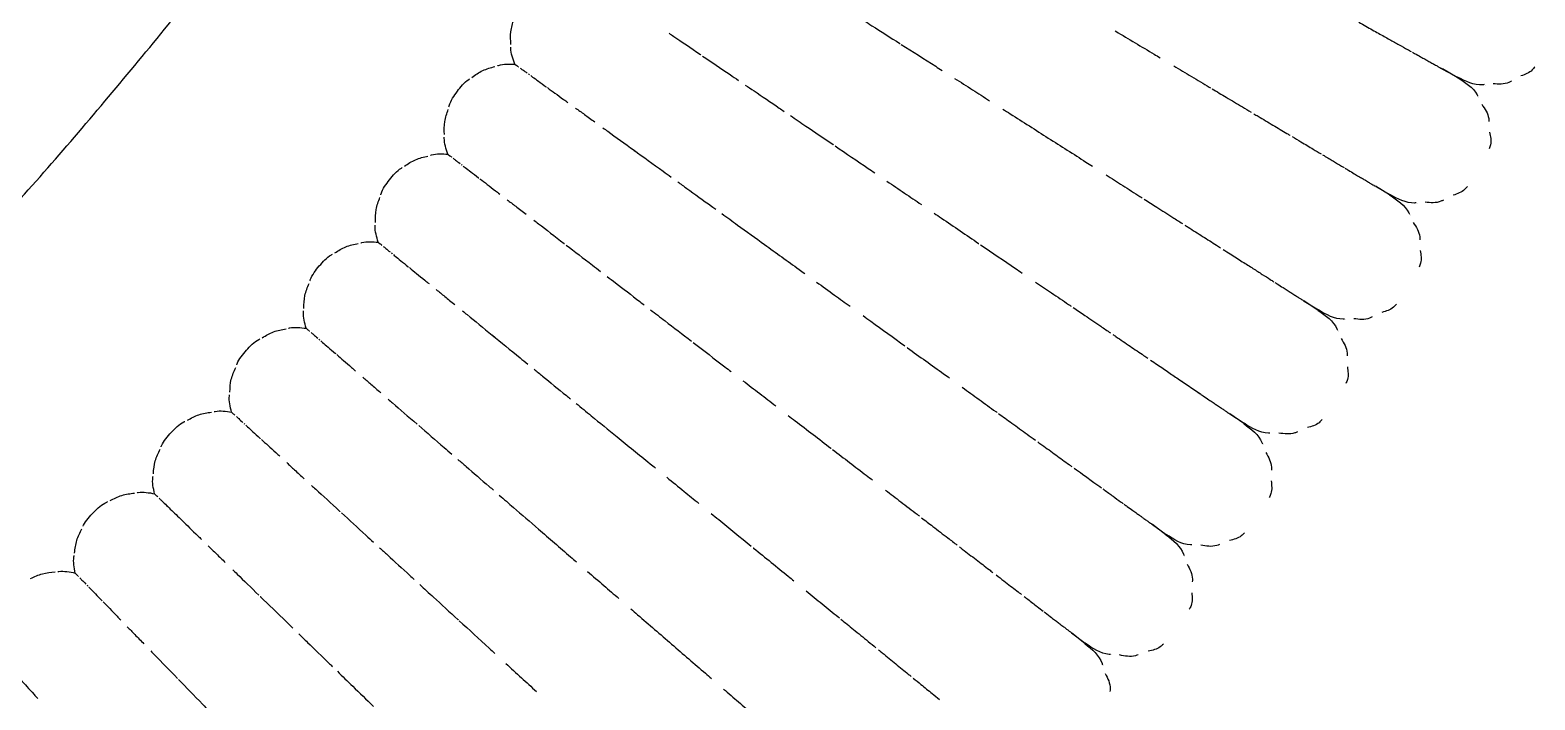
# Model space of a CAD drawing. Extents: x -360 to 379, y -342 to 365.
# Drawn here: x 45.33 to 65.38, y -174.65 to -165.73 of the extents above; entities that cross this region are included whole.
import ezdxf

# ---------------------------------------------------------------- set-up
doc = ezdxf.new("R2010")
doc.units = 0
doc.layers.get('0').update_dxf_attribs({"linetype": 'CONTINUOUS'})

msp = doc.modelspace()

# ---------------------------------------------------------------- linework, layer by layer
at = {"color": 7, "linetype": 'CONTINUOUS'}
for p, q in [((64.348, -166.359), (64.151, -166.245)), ((64.153, -166.246), (64.351, -166.353)), ((61.069, -166.501), (61.069, -166.501)), ((64.722, -166.459), (64.722, -166.459)), ((64.633, -166.619), (64.633, -166.619)), ((62.132, -167.136), (62.132, -167.136)), ((53.382, -167.33), (53.417, -167.355)), ((63.445, -167.923), (63.257, -167.808)), ((63.262, -167.811), (63.448, -167.918)), ((63.722, -168.191), (63.722, -168.191)), ((63.816, -168.034), (63.816, -168.034)), ((62.496, -169.461), (62.305, -169.335)), ((62.308, -169.337), (62.5, -169.455)), ((62.364, -169.374), (62.364, -169.374)), ((62.365, -169.372), (62.365, -169.372)), ((62.864, -169.583), (62.864, -169.583)), ((51.492, -169.792), (51.526, -169.82)), ((62.765, -169.737), (62.765, -169.737)), ((60.642, -170.381), (60.932, -170.578)), ((61.503, -170.97), (61.317, -170.839)), ((61.319, -170.841), (61.507, -170.965)), ((61.507, -170.965), (61.507, -170.965)), ((61.764, -171.254), (61.764, -171.254)), ((59.229, -171.552), (59.229, -171.552)), ((60.467, -172.45), (60.287, -172.316)), ((60.287, -172.316), (60.471, -172.445)), ((60.471, -172.445), (60.471, -172.445)), ((60.72, -172.741), (60.72, -172.741)), ((59.207, -173.756), (59.392, -173.894)), ((59.388, -173.899), (59.213, -173.76)), ((59.264, -173.801), (59.264, -173.801)), ((59.265, -173.799), (59.265, -173.799)), ((59.632, -174.197), (59.632, -174.197)), ((59.744, -174.052), (59.744, -174.052)), ((57.084, -174.347), (57.084, -174.347))]:
    msp.add_line(p, q, dxfattribs=at)
at = {"color": 7, "linetype": 'CONTINUOUS', "flags": 128}
for points in [[(51.838, -166.215), (51.84, -166.216), (51.842, -166.217)], [(51.973, -166.312), (51.981, -166.318), (51.987, -166.323)], [(50.944, -167.415), (50.946, -167.417), (50.948, -167.418)], [(51.076, -167.517), (51.084, -167.523), (51.09, -167.528)], [(50.016, -168.59), (50.017, -168.591), (50.019, -168.592)], [(50.145, -168.695), (50.153, -168.701), (50.158, -168.706)], [(49.053, -169.736), (49.055, -169.738), (49.057, -169.739)], [(49.18, -169.845), (49.187, -169.852), (49.193, -169.857)], [(48.058, -170.854), (48.06, -170.856), (48.062, -170.858)], [(48.181, -170.967), (48.189, -170.974), (48.194, -170.979)], [(47.031, -171.943), (47.033, -171.945), (47.034, -171.946)], [(47.151, -172.06), (47.158, -172.066), (47.163, -172.072)], [(45.973, -173.002), (45.974, -173.003), (45.976, -173.005)], [(46.089, -173.121), (46.096, -173.128), (46.101, -173.134)]]:
    msp.add_lwpolyline(points, dxfattribs=at)
at = {"color": 7, "linetype": 'CONTINUOUS'}
msp.add_arc((10.118, -136.088), 45.8, 311.0009, 328.9991, dxfattribs=at)
for points, knots in [([(44.548, -168.655), (44.625, -168.578), (45.285, -167.91), (46.432, -166.56), (47.562, -165.196), (48.106, -164.429), (48.169, -164.34)], [0, 0, 0, 0, 0.058113, 0.5, 0.941887, 1, 1, 1, 1]), ([(51.739, -165.921), (51.735, -165.863), (51.728, -165.748), (51.762, -165.638), (51.779, -165.583)], [0, 0, 0, 0, 0.50285, 1, 1, 1, 1]), ([(56.34, -165.535), (56.41, -165.58), (56.6, -165.701), (56.796, -165.826), (56.925, -165.907), (56.925, -165.908)], [0, 0, 0, 0, 0.365325, 0.99603, 1, 1, 1, 1]), ([(53.846, -165.769), (53.867, -165.783), (53.992, -165.868), (54.136, -165.965), (54.267, -166.055), (54.269, -166.056)], [0, 0, 0, 0, 0.1602863, 0.9895225, 1, 1, 1, 1]), ([(59.79, -165.738), (59.793, -165.74), (59.969, -165.845), (60.172, -165.966), (60.363, -166.08), (60.39, -166.096)], [0, 0, 0, 0, 0.011303, 0.859766, 1, 1, 1, 1]), ([(63.036, -165.623), (63.068, -165.641), (63.16, -165.692), (63.297, -165.769), (63.445, -165.851), (63.572, -165.922), (63.668, -165.976), (63.719, -166.004), (63.735, -166.013)], [0, 0, 0, 0, 0.1168461, 0.3353951, 0.5406848, 0.732804, 0.9118382, 1, 1, 1, 1]), ([(51.792, -166.182), (51.766, -166.112), (51.738, -166.037), (51.739, -165.959), (51.739, -165.955)], [0, 0, 0, 0, 0.941576, 1, 1, 1, 1]), ([(56.94, -165.917), (57.092, -166.014), (57.272, -166.129), (57.456, -166.246), (57.485, -166.264)], [0, 0, 0, 0, 0.845474, 1, 1, 1, 1]), ([(51.22, -166.358), (51.267, -166.324), (51.36, -166.257), (51.471, -166.228), (51.527, -166.213)], [0, 0, 0, 0, 0.49715, 1, 1, 1, 1]), ([(51.56, -166.202), (51.564, -166.201), (51.638, -166.176), (51.718, -166.179), (51.792, -166.182)], [0, 0, 0, 0, 0.058424, 1, 1, 1, 1]), ([(51.792, -166.182), (51.794, -166.183), (51.796, -166.184), (51.829, -166.208), (51.835, -166.212)], [0, 0, 0, 0, 0.828692, 1, 1, 1, 1]), ([(54.294, -166.073), (54.412, -166.153), (54.566, -166.257), (54.735, -166.372), (54.773, -166.398)], [0, 0, 0, 0, 0.773236, 1, 1, 1, 1]), ([(60.57, -166.203), (60.649, -166.251), (60.812, -166.348), (60.973, -166.444), (61.056, -166.493), (61.062, -166.497)], [0, 0, 0, 0, 0.473535, 0.95992, 1, 1, 1, 1]), ([(63.75, -166.021), (63.76, -166.027), (63.799, -166.049), (63.856, -166.08), (63.918, -166.115), (63.973, -166.146), (64.023, -166.174), (64.069, -166.199), (64.103, -166.219), (64.126, -166.231), (64.14, -166.239), (64.147, -166.243), (64.151, -166.245), (64.153, -166.247), (64.153, -166.246), (64.153, -166.246)], [0, 0, 0, 0, 0.05228, 0.203662, 0.32308, 0.431288, 0.558255, 0.685184, 0.790038, 0.872948, 0.919527, 0.956806, 0.980749, 0.998788, 1, 1, 1, 1]), ([(65.383, -166.215), (65.371, -166.23), (65.326, -166.291), (65.252, -166.318), (65.197, -166.338)], [0, 0, 0, 0, 0.252425, 1, 1, 1, 1]), ([(51.026, -166.543), (51.071, -166.484), (51.12, -166.42), (51.186, -166.379), (51.19, -166.377)], [0, 0, 0, 0, 0.938693, 1, 1, 1, 1]), ([(51.863, -166.233), (51.872, -166.24), (51.892, -166.254), (51.935, -166.285), (51.958, -166.301)], [0, 0, 0, 0, 0.4875673, 1, 1, 1, 1]), ([(52.003, -166.334), (52.011, -166.34), (52.062, -166.377), (52.134, -166.428), (52.212, -166.485), (52.212, -166.485)], [0, 0, 0, 0, 0.158168, 0.99181, 1, 1, 1, 1]), ([(57.651, -166.37), (57.731, -166.421), (57.886, -166.52), (58.042, -166.62), (58.118, -166.668)], [0, 0, 0, 0, 0.516011, 1, 1, 1, 1]), ([(64.348, -166.359), (64.453, -166.423), (64.564, -166.49), (64.618, -166.602), (64.62, -166.607)], [0, 0, 0, 0, 0.94853, 1, 1, 1, 1]), ([(64.706, -166.454), (64.699, -166.455), (64.576, -166.468), (64.461, -166.409), (64.351, -166.353)], [0, 0, 0, 0, 0.05147, 1, 1, 1, 1]), ([(65.07, -166.405), (65.059, -166.412), (64.986, -166.453), (64.9, -166.448), (64.826, -166.443)], [0, 0, 0, 0, 0.152317, 1, 1, 1, 1]), ([(50.913, -166.748), (50.915, -166.744), (50.935, -166.668), (50.982, -166.604), (51.026, -166.543)], [0, 0, 0, 0, 0.061307, 1, 1, 1, 1]), ([(52.225, -166.494), (52.291, -166.542), (52.372, -166.6), (52.48, -166.678), (52.499, -166.692)], [0, 0, 0, 0, 0.819128, 1, 1, 1, 1]), ([(54.862, -166.459), (54.901, -166.485), (55.046, -166.583), (55.22, -166.701), (55.358, -166.795), (55.379, -166.81)], [0, 0, 0, 0, 0.233174, 0.881082, 1, 1, 1, 1]), ([(61.082, -166.509), (61.145, -166.547), (61.283, -166.629), (61.456, -166.733), (61.563, -166.796), (61.601, -166.819)], [0, 0, 0, 0, 0.3516, 0.772285, 1, 1, 1, 1]), ([(50.853, -167.118), (50.851, -167.061), (50.848, -166.946), (50.885, -166.837), (50.904, -166.783)], [0, 0, 0, 0, 0.50285, 1, 1, 1, 1]), ([(52.601, -166.766), (52.639, -166.793), (52.716, -166.848), (52.81, -166.917), (52.857, -166.951)], [0, 0, 0, 0, 0.4992995, 1, 1, 1, 1]), ([(58.292, -166.779), (58.326, -166.8), (58.53, -166.93), (58.902, -167.167), (59.27, -167.401), (59.46, -167.523), (59.49, -167.542)], [0, 0, 0, 0, 0.0826127, 0.4989871, 0.9215933, 1, 1, 1, 1]), ([(64.674, -166.716), (64.716, -166.776), (64.766, -166.847), (64.769, -166.93), (64.77, -166.943)], [0, 0, 0, 0, 0.847683, 1, 1, 1, 1]), ([(55.464, -166.867), (55.532, -166.913), (55.717, -167.039), (55.91, -167.17), (56.036, -167.255), (56.037, -167.256)], [0, 0, 0, 0, 0.361729, 0.993674, 1, 1, 1, 1]), ([(61.638, -166.841), (61.657, -166.853), (61.745, -166.905), (61.893, -166.993), (62.034, -167.078), (62.106, -167.12), (62.118, -167.128)], [0, 0, 0, 0, 0.1114351, 0.5127625, 0.9114466, 1, 1, 1, 1]), ([(50.9, -167.381), (50.875, -167.31), (50.85, -167.235), (50.852, -167.157), (50.852, -167.153)], [0, 0, 0, 0, 0.941576, 1, 1, 1, 1]), ([(52.966, -167.03), (52.987, -167.045), (53.112, -167.134), (53.379, -167.328), (53.664, -167.534), (53.839, -167.659), (53.874, -167.685)], [0, 0, 0, 0, 0.081642, 0.486435, 0.895732, 1, 1, 1, 1]), ([(62.15, -167.147), (62.189, -167.17), (62.287, -167.228), (62.415, -167.305), (62.501, -167.356), (62.536, -167.377)], [0, 0, 0, 0, 0.279917, 0.705605, 1, 1, 1, 1]), ([(64.779, -167.087), (64.791, -167.144), (64.807, -167.221), (64.779, -167.292), (64.772, -167.31)], [0, 0, 0, 0, 0.747575, 1, 1, 1, 1]), ([(50.322, -167.54), (50.37, -167.508), (50.465, -167.444), (50.577, -167.418), (50.634, -167.405)], [0, 0, 0, 0, 0.49715, 1, 1, 1, 1]), ([(50.667, -167.395), (50.671, -167.393), (50.746, -167.371), (50.825, -167.376), (50.9, -167.381)], [0, 0, 0, 0, 0.058424, 1, 1, 1, 1]), ([(50.9, -167.381), (50.901, -167.382), (50.903, -167.384), (50.935, -167.409), (50.941, -167.413)], [0, 0, 0, 0, 0.827347, 1, 1, 1, 1]), ([(56.059, -167.271), (56.205, -167.37), (56.379, -167.488), (56.557, -167.609), (56.586, -167.628)], [0, 0, 0, 0, 0.8399125, 1, 1, 1, 1]), ([(62.554, -167.388), (62.56, -167.392), (62.612, -167.423), (62.696, -167.473), (62.785, -167.526), (62.829, -167.552), (62.84, -167.559)], [0, 0, 0, 0, 0.061429, 0.478592, 0.866542, 1, 1, 1, 1]), ([(50.123, -167.72), (50.17, -167.662), (50.22, -167.6), (50.288, -167.561), (50.292, -167.558)], [0, 0, 0, 0, 0.938693, 1, 1, 1, 1]), ([(50.968, -167.434), (50.978, -167.441), (50.997, -167.456), (51.039, -167.489), (51.061, -167.505)], [0, 0, 0, 0, 0.4835336, 1, 1, 1, 1]), ([(51.105, -167.539), (51.113, -167.545), (51.163, -167.583), (51.233, -167.637), (51.309, -167.695), (51.31, -167.696)], [0, 0, 0, 0, 0.1553032, 0.9879428, 1, 1, 1, 1]), ([(62.855, -167.568), (62.87, -167.576), (62.913, -167.602), (62.973, -167.638), (63.034, -167.675), (63.084, -167.704), (63.131, -167.732), (63.174, -167.758), (63.21, -167.78), (63.231, -167.792), (63.242, -167.799), (63.248, -167.802), (63.252, -167.804), (63.252, -167.805), (63.252, -167.805)], [0, 0, 0, 0, 0.077125, 0.227897, 0.351835, 0.463726, 0.563627, 0.701857, 0.813855, 0.899791, 0.933353, 0.96143, 0.984053, 1, 1, 1, 1]), ([(50.004, -167.922), (50.006, -167.917), (50.028, -167.843), (50.077, -167.779), (50.123, -167.72)], [0, 0, 0, 0, 0.061307, 1, 1, 1, 1]), ([(51.327, -167.709), (51.39, -167.757), (51.467, -167.817), (51.571, -167.896), (51.59, -167.911)], [0, 0, 0, 0, 0.8097204, 1, 1, 1, 1]), ([(53.962, -167.748), (54.002, -167.777), (54.147, -167.882), (54.317, -168.005), (54.451, -168.101), (54.469, -168.115)], [0, 0, 0, 0, 0.247024, 0.894682, 1, 1, 1, 1]), ([(56.75, -167.74), (56.828, -167.793), (56.98, -167.896), (57.133, -168), (57.208, -168.051)], [0, 0, 0, 0, 0.5097548, 1, 1, 1, 1]), ([(59.671, -167.657), (59.744, -167.704), (59.899, -167.802), (60.057, -167.903), (60.141, -167.957), (60.151, -167.963)], [0, 0, 0, 0, 0.446486, 0.934307, 1, 1, 1, 1]), ([(64.483, -167.809), (64.471, -167.824), (64.424, -167.884), (64.35, -167.909), (64.294, -167.927)], [0, 0, 0, 0, 0.252425, 1, 1, 1, 1]), ([(49.934, -168.29), (49.933, -168.232), (49.933, -168.117), (49.974, -168.009), (49.994, -167.956)], [0, 0, 0, 0, 0.5028497, 1, 1, 1, 1]), ([(51.69, -167.988), (51.726, -168.016), (51.801, -168.073), (51.894, -168.144), (51.941, -168.181)], [0, 0, 0, 0, 0.487208, 1, 1, 1, 1]), ([(60.179, -167.981), (60.234, -168.016), (60.364, -168.098), (60.533, -168.206), (60.643, -168.277), (60.686, -168.304)], [0, 0, 0, 0, 0.314473, 0.736622, 1, 1, 1, 1]), ([(63.445, -167.923), (63.548, -167.99), (63.657, -168.061), (63.707, -168.174), (63.71, -168.18)], [0, 0, 0, 0, 0.94853, 1, 1, 1, 1]), ([(63.799, -168.029), (63.793, -168.03), (63.67, -168.039), (63.556, -167.977), (63.448, -167.918)], [0, 0, 0, 0, 0.05147, 1, 1, 1, 1]), ([(64.165, -167.991), (64.154, -167.997), (64.08, -168.036), (63.993, -168.028), (63.92, -168.021)], [0, 0, 0, 0, 0.152317, 1, 1, 1, 1]), ([(54.549, -168.172), (54.619, -168.223), (54.805, -168.357), (55.148, -168.605), (55.448, -168.822), (55.629, -168.952), (55.654, -168.97)], [0, 0, 0, 0, 0.198165, 0.525558, 0.933729, 1, 1, 1, 1]), ([(57.378, -168.166), (57.41, -168.188), (57.609, -168.323), (57.811, -168.46), (57.973, -168.57), (57.975, -168.571)], [0, 0, 0, 0, 0.1616427, 0.9934718, 1, 1, 1, 1]), ([(49.972, -168.554), (49.95, -168.483), (49.926, -168.407), (49.931, -168.329), (49.932, -168.324)], [0, 0, 0, 0, 0.941576, 1, 1, 1, 1]), ([(52.046, -168.261), (52.066, -168.276), (52.187, -168.369), (52.324, -168.474), (52.45, -168.571), (52.452, -168.572)], [0, 0, 0, 0, 0.160323, 0.989559, 1, 1, 1, 1]), ([(60.718, -168.324), (60.733, -168.334), (60.815, -168.386), (60.956, -168.476), (61.101, -168.568), (61.176, -168.616), (61.194, -168.627)], [0, 0, 0, 0, 0.085184, 0.482828, 0.878018, 1, 1, 1, 1]), ([(63.76, -168.29), (63.801, -168.351), (63.848, -168.423), (63.849, -168.507), (63.849, -168.52)], [0, 0, 0, 0, 0.847683, 1, 1, 1, 1]), ([(49.391, -168.696), (49.439, -168.666), (49.536, -168.604), (49.649, -168.581), (49.706, -168.57)], [0, 0, 0, 0, 0.49715, 1, 1, 1, 1]), ([(49.739, -168.561), (49.743, -168.56), (49.819, -168.539), (49.898, -168.547), (49.972, -168.554)], [0, 0, 0, 0, 0.058424, 1, 1, 1, 1]), ([(49.972, -168.554), (49.974, -168.555), (49.975, -168.557), (50.007, -168.583), (50.013, -168.587)], [0, 0, 0, 0, 0.8286417, 1, 1, 1, 1]), ([(50.039, -168.609), (50.049, -168.616), (50.068, -168.632), (50.109, -168.666), (50.13, -168.683)], [0, 0, 0, 0, 0.487416, 1, 1, 1, 1]), ([(52.476, -168.591), (52.589, -168.678), (52.736, -168.791), (52.899, -168.915), (52.935, -168.943)], [0, 0, 0, 0, 0.77332, 1, 1, 1, 1]), ([(57.997, -168.586), (58.155, -168.693), (58.344, -168.822), (58.523, -168.943), (58.553, -168.964)], [0, 0, 0, 0, 0.8327413, 1, 1, 1, 1]), ([(49.186, -168.87), (49.235, -168.814), (49.287, -168.753), (49.355, -168.716), (49.36, -168.713)], [0, 0, 0, 0, 0.938693, 1, 1, 1, 1]), ([(50.174, -168.718), (50.181, -168.725), (50.23, -168.764), (50.299, -168.82), (50.373, -168.881), (50.374, -168.881)], [0, 0, 0, 0, 0.15806, 0.991665, 1, 1, 1, 1]), ([(61.229, -168.65), (61.261, -168.67), (61.35, -168.727), (61.483, -168.812), (61.625, -168.902), (61.749, -168.981), (61.841, -169.039), (61.889, -169.07), (61.904, -169.08)], [0, 0, 0, 0, 0.119202, 0.3378997, 0.5432958, 0.7354793, 0.914536, 1, 1, 1, 1]), ([(63.854, -168.664), (63.865, -168.721), (63.878, -168.798), (63.848, -168.868), (63.841, -168.886)], [0, 0, 0, 0, 0.747575, 1, 1, 1, 1]), ([(49.062, -169.069), (49.063, -169.064), (49.088, -168.99), (49.138, -168.928), (49.186, -168.87)], [0, 0, 0, 0, 0.061307, 1, 1, 1, 1]), ([(50.386, -168.891), (50.449, -168.943), (50.527, -169.006), (50.629, -169.089), (50.648, -169.104)], [0, 0, 0, 0, 0.818776, 1, 1, 1, 1]), ([(53.021, -169.009), (53.058, -169.037), (53.197, -169.144), (53.363, -169.272), (53.496, -169.374), (53.516, -169.389)], [0, 0, 0, 0, 0.2332222, 0.8811219, 1, 1, 1, 1]), ([(48.98, -169.435), (48.982, -169.377), (48.984, -169.262), (49.028, -169.155), (49.05, -169.102)], [0, 0, 0, 0, 0.50285, 1, 1, 1, 1]), ([(50.745, -169.184), (50.782, -169.214), (50.855, -169.273), (50.945, -169.347), (50.991, -169.384)], [0, 0, 0, 0, 0.498844, 1, 1, 1, 1]), ([(55.811, -169.084), (55.891, -169.142), (56.04, -169.249), (56.19, -169.358), (56.259, -169.407)], [0, 0, 0, 0, 0.539669, 1, 1, 1, 1]), ([(58.731, -169.085), (58.802, -169.133), (58.953, -169.235), (59.108, -169.34), (59.191, -169.397), (59.202, -169.404)], [0, 0, 0, 0, 0.440414, 0.928448, 1, 1, 1, 1]), ([(61.918, -169.089), (61.929, -169.095), (61.967, -169.12), (62.022, -169.155), (62.083, -169.193), (62.135, -169.227), (62.184, -169.258), (62.227, -169.286), (62.261, -169.307), (62.283, -169.321), (62.296, -169.329), (62.303, -169.334), (62.307, -169.336), (62.309, -169.337), (62.308, -169.337), (62.308, -169.337)], [0, 0, 0, 0, 0.054226, 0.204439, 0.323033, 0.43046, 0.556664, 0.682813, 0.786876, 0.868985, 0.915346, 0.952248, 0.973103, 0.993933, 1, 1, 1, 1]), ([(59.231, -169.424), (59.284, -169.46), (59.409, -169.545), (59.575, -169.657), (59.685, -169.732), (59.728, -169.761)], [0, 0, 0, 0, 0.306363, 0.728544, 1, 1, 1, 1]), ([(63.538, -169.377), (63.525, -169.392), (63.476, -169.45), (63.401, -169.472), (63.345, -169.489)], [0, 0, 0, 0, 0.252425, 1, 1, 1, 1]), ([(49.011, -169.7), (48.991, -169.627), (48.97, -169.551), (48.977, -169.473), (48.977, -169.469)], [0, 0, 0, 0, 0.941576, 1, 1, 1, 1]), ([(51.095, -169.469), (51.115, -169.485), (51.234, -169.582), (51.489, -169.79), (51.762, -170.012), (51.929, -170.148), (51.963, -170.176)], [0, 0, 0, 0, 0.081507, 0.486262, 0.895522, 1, 1, 1, 1]), ([(53.598, -169.452), (53.663, -169.502), (53.84, -169.638), (54.025, -169.78), (54.146, -169.872), (54.147, -169.873)], [0, 0, 0, 0, 0.361776, 0.9937, 1, 1, 1, 1]), ([(56.431, -169.531), (56.466, -169.556), (56.652, -169.691), (56.836, -169.824), (56.986, -169.932)], [0, 0, 0, 0, 0.188111, 1, 1, 1, 1]), ([(62.496, -169.461), (62.597, -169.531), (62.704, -169.605), (62.751, -169.719), (62.754, -169.725)], [0, 0, 0, 0, 0.94853, 1, 1, 1, 1]), ([(62.848, -169.577), (62.841, -169.577), (62.718, -169.583), (62.606, -169.518), (62.5, -169.455)], [0, 0, 0, 0, 0.0511155, 1, 1, 1, 1]), ([(63.214, -169.549), (63.203, -169.555), (63.128, -169.592), (63.042, -169.581), (62.969, -169.573)], [0, 0, 0, 0, 0.152317, 1, 1, 1, 1]), ([(48.426, -169.825), (48.475, -169.795), (48.574, -169.737), (48.687, -169.717), (48.744, -169.707)], [0, 0, 0, 0, 0.49715, 1, 1, 1, 1]), ([(48.778, -169.7), (48.782, -169.698), (48.858, -169.68), (48.937, -169.69), (49.011, -169.7)], [0, 0, 0, 0, 0.058424, 1, 1, 1, 1]), ([(49.011, -169.7), (49.012, -169.701), (49.014, -169.702), (49.045, -169.729), (49.051, -169.734)], [0, 0, 0, 0, 0.82768, 1, 1, 1, 1]), ([(49.077, -169.756), (49.085, -169.764), (49.104, -169.78), (49.144, -169.815), (49.165, -169.833)], [0, 0, 0, 0, 0.484534, 1, 1, 1, 1]), ([(59.759, -169.782), (59.772, -169.791), (59.852, -169.845), (59.99, -169.939), (60.133, -170.036), (60.207, -170.087), (60.226, -170.099)], [0, 0, 0, 0, 0.079581, 0.476516, 0.871037, 1, 1, 1, 1]), ([(48.086, -170.187), (48.087, -170.183), (48.114, -170.109), (48.167, -170.049), (48.216, -169.993)], [0, 0, 0, 0, 0.061307, 1, 1, 1, 1]), ([(48.216, -169.993), (48.266, -169.937), (48.32, -169.878), (48.39, -169.843), (48.394, -169.841)], [0, 0, 0, 0, 0.938693, 1, 1, 1, 1]), ([(49.207, -169.869), (49.215, -169.876), (49.262, -169.917), (49.329, -169.974), (49.402, -170.037), (49.403, -170.038)], [0, 0, 0, 0, 0.156013, 0.988902, 1, 1, 1, 1]), ([(54.168, -169.89), (54.309, -169.997), (54.475, -170.125), (54.646, -170.256), (54.673, -170.277)], [0, 0, 0, 0, 0.839967, 1, 1, 1, 1]), ([(57.017, -169.954), (57.018, -169.956), (57.185, -170.076), (57.376, -170.214), (57.557, -170.344), (57.583, -170.363)], [0, 0, 0, 0, 0.009863, 0.858176, 1, 1, 1, 1]), ([(62.801, -169.836), (62.84, -169.899), (62.885, -169.972), (62.883, -170.056), (62.883, -170.069)], [0, 0, 0, 0, 0.847683, 1, 1, 1, 1]), ([(47.994, -170.551), (47.997, -170.493), (48.003, -170.378), (48.05, -170.273), (48.073, -170.221)], [0, 0, 0, 0, 0.50285, 1, 1, 1, 1]), ([(49.418, -170.051), (49.478, -170.103), (49.552, -170.167), (49.651, -170.253), (49.67, -170.269)], [0, 0, 0, 0, 0.812053, 1, 1, 1, 1]), ([(60.261, -170.123), (60.291, -170.143), (60.377, -170.202), (60.506, -170.289), (60.645, -170.384), (60.766, -170.466), (60.858, -170.528), (60.907, -170.561), (60.923, -170.573)], [0, 0, 0, 0, 0.1138794, 0.3317241, 0.5364319, 0.7280906, 0.9067845, 1, 1, 1, 1]), ([(62.884, -170.213), (62.893, -170.271), (62.904, -170.348), (62.872, -170.417), (62.864, -170.435)], [0, 0, 0, 0, 0.7475749, 1, 1, 1, 1]), ([(49.765, -170.351), (49.8, -170.381), (49.871, -170.443), (49.96, -170.519), (50.005, -170.558)], [0, 0, 0, 0, 0.490206, 1, 1, 1, 1]), ([(52.047, -170.244), (52.085, -170.275), (52.223, -170.388), (52.386, -170.521), (52.514, -170.625), (52.532, -170.64)], [0, 0, 0, 0, 0.2465631, 0.8942544, 1, 1, 1, 1]), ([(54.831, -170.398), (54.905, -170.455), (55.051, -170.567), (55.198, -170.679), (55.27, -170.735)], [0, 0, 0, 0, 0.509793, 1, 1, 1, 1]), ([(48.017, -170.817), (47.999, -170.744), (47.98, -170.667), (47.989, -170.589), (47.99, -170.585)], [0, 0, 0, 0, 0.941576, 1, 1, 1, 1]), ([(57.753, -170.486), (57.828, -170.54), (57.98, -170.65), (58.133, -170.761), (58.211, -170.817), (58.217, -170.821)], [0, 0, 0, 0, 0.4709439, 0.9575869, 1, 1, 1, 1]), ([(60.937, -170.582), (60.945, -170.587), (60.982, -170.612), (61.035, -170.648), (61.094, -170.689), (61.146, -170.723), (61.194, -170.756), (61.237, -170.785), (61.27, -170.808), (61.292, -170.823), (61.305, -170.832), (61.313, -170.837), (61.317, -170.84), (61.318, -170.84), (61.319, -170.841)], [0, 0, 0, 0, 0.048041, 0.200369, 0.320095, 0.428913, 0.556488, 0.684055, 0.78976, 0.87373, 0.920396, 0.958155, 0.981894, 1, 1, 1, 1]), ([(47.428, -170.925), (47.478, -170.897), (47.579, -170.841), (47.693, -170.825), (47.75, -170.817)], [0, 0, 0, 0, 0.49715, 1, 1, 1, 1]), ([(47.784, -170.81), (47.788, -170.809), (47.865, -170.793), (47.943, -170.805), (48.017, -170.817)], [0, 0, 0, 0, 0.058424, 1, 1, 1, 1]), ([(48.017, -170.817), (48.018, -170.818), (48.02, -170.819), (48.05, -170.847), (48.056, -170.852)], [0, 0, 0, 0, 0.827557, 1, 1, 1, 1]), ([(50.105, -170.645), (50.124, -170.662), (50.239, -170.761), (50.37, -170.874), (50.491, -170.978), (50.492, -170.979)], [0, 0, 0, 0, 0.162079, 0.991528, 1, 1, 1, 1]), ([(52.608, -170.701), (52.675, -170.756), (52.853, -170.901), (53.181, -171.168), (53.468, -171.402), (53.641, -171.543), (53.665, -171.562)], [0, 0, 0, 0, 0.197841, 0.525275, 0.93352, 1, 1, 1, 1]), ([(47.214, -171.087), (47.266, -171.033), (47.321, -170.975), (47.392, -170.942), (47.396, -170.94)], [0, 0, 0, 0, 0.938693, 1, 1, 1, 1]), ([(48.081, -170.875), (48.09, -170.883), (48.108, -170.9), (48.147, -170.936), (48.167, -170.954)], [0, 0, 0, 0, 0.4841629, 1, 1, 1, 1]), ([(48.208, -170.992), (48.216, -170.999), (48.262, -171.041), (48.327, -171.1), (48.397, -171.165), (48.398, -171.166)], [0, 0, 0, 0, 0.15575, 0.988546, 1, 1, 1, 1]), ([(50.511, -170.996), (50.621, -171.091), (50.762, -171.213), (50.918, -171.348), (50.953, -171.378)], [0, 0, 0, 0, 0.778374, 1, 1, 1, 1]), ([(55.433, -170.86), (55.464, -170.884), (55.655, -171.03), (55.848, -171.178), (56.004, -171.298), (56.005, -171.299)], [0, 0, 0, 0, 0.1616538, 0.9934683, 1, 1, 1, 1]), ([(58.237, -170.835), (58.296, -170.878), (58.426, -170.972), (58.589, -171.09), (58.691, -171.163), (58.727, -171.189)], [0, 0, 0, 0, 0.3481681, 0.7691594, 1, 1, 1, 1]), ([(61.503, -170.97), (61.602, -171.043), (61.707, -171.12), (61.751, -171.235), (61.753, -171.241)], [0, 0, 0, 0, 0.9488845, 1, 1, 1, 1]), ([(61.851, -171.097), (61.845, -171.097), (61.721, -171.099), (61.611, -171.03), (61.507, -170.965)], [0, 0, 0, 0, 0.051116, 1, 1, 1, 1]), ([(62.547, -170.917), (62.534, -170.931), (62.483, -170.988), (62.408, -171.008), (62.351, -171.023)], [0, 0, 0, 0, 0.252425, 1, 1, 1, 1]), ([(47.078, -171.277), (47.08, -171.273), (47.109, -171.2), (47.163, -171.142), (47.214, -171.087)], [0, 0, 0, 0, 0.061307, 1, 1, 1, 1]), ([(48.414, -171.18), (48.472, -171.234), (48.545, -171.3), (48.641, -171.388), (48.659, -171.405)], [0, 0, 0, 0, 0.811188, 1, 1, 1, 1]), ([(58.761, -171.214), (58.779, -171.227), (58.862, -171.287), (59.001, -171.387), (59.135, -171.484), (59.203, -171.533), (59.215, -171.542)], [0, 0, 0, 0, 0.109091, 0.510224, 0.908728, 1, 1, 1, 1]), ([(62.218, -171.079), (62.207, -171.085), (62.131, -171.119), (62.045, -171.107), (61.972, -171.096)], [0, 0, 0, 0, 0.152317, 1, 1, 1, 1]), ([(46.975, -171.638), (46.98, -171.58), (46.99, -171.465), (47.04, -171.362), (47.065, -171.31)], [0, 0, 0, 0, 0.50285, 1, 1, 1, 1]), ([(56.026, -171.315), (56.177, -171.431), (56.359, -171.57), (56.531, -171.702), (56.559, -171.724)], [0, 0, 0, 0, 0.832719, 1, 1, 1, 1]), ([(61.797, -171.354), (61.834, -171.418), (61.877, -171.493), (61.873, -171.576), (61.873, -171.589)], [0, 0, 0, 0, 0.847683, 1, 1, 1, 1]), ([(48.752, -171.49), (48.786, -171.521), (48.855, -171.585), (48.941, -171.664), (48.985, -171.704)], [0, 0, 0, 0, 0.489094, 1, 1, 1, 1]), ([(51.034, -171.448), (51.07, -171.479), (51.203, -171.594), (51.362, -171.732), (51.488, -171.84), (51.507, -171.857)], [0, 0, 0, 0, 0.236613, 0.884481, 1, 1, 1, 1]), ([(59.246, -171.564), (59.282, -171.59), (59.374, -171.656), (59.495, -171.744), (59.576, -171.803), (59.61, -171.827)], [0, 0, 0, 0, 0.27531, 0.700347, 1, 1, 1, 1]), ([(46.991, -171.904), (46.975, -171.831), (46.958, -171.753), (46.97, -171.676), (46.971, -171.672)], [0, 0, 0, 0, 0.941576, 1, 1, 1, 1]), ([(49.083, -171.793), (49.101, -171.81), (49.214, -171.913), (49.341, -172.03), (49.459, -172.138), (49.46, -172.139)], [0, 0, 0, 0, 0.161428, 0.990801, 1, 1, 1, 1]), ([(53.815, -171.685), (53.892, -171.747), (54.034, -171.863), (54.178, -171.98), (54.244, -172.034)], [0, 0, 0, 0, 0.5388647, 1, 1, 1, 1]), ([(61.869, -171.733), (61.876, -171.791), (61.885, -171.869), (61.851, -171.937), (61.843, -171.954)], [0, 0, 0, 0, 0.747575, 1, 1, 1, 1]), ([(46.18, -172.151), (46.234, -172.098), (46.291, -172.043), (46.362, -172.011), (46.367, -172.009)], [0, 0, 0, 0, 0.938693, 1, 1, 1, 1]), ([(46.399, -171.995), (46.45, -171.969), (46.552, -171.916), (46.667, -171.903), (46.724, -171.896)], [0, 0, 0, 0, 0.49715, 1, 1, 1, 1]), ([(46.758, -171.891), (46.762, -171.89), (46.839, -171.876), (46.917, -171.89), (46.991, -171.904)], [0, 0, 0, 0, 0.058424, 1, 1, 1, 1]), ([(46.991, -171.904), (46.992, -171.905), (46.994, -171.907), (47.023, -171.936), (47.028, -171.941)], [0, 0, 0, 0, 0.83081, 1, 1, 1, 1]), ([(47.053, -171.965), (47.063, -171.974), (47.094, -172.004), (47.195, -172.102), (47.357, -172.26), (47.501, -172.4), (47.601, -172.497), (47.617, -172.512)], [0, 0, 0, 0, 0.12085, 0.394972, 0.670052, 0.946016, 1, 1, 1, 1]), ([(51.584, -171.923), (51.647, -171.977), (51.817, -172.125), (52.135, -172.399), (52.416, -172.642), (52.586, -172.789), (52.611, -172.811)], [0, 0, 0, 0, 0.19057, 0.518881, 0.928185, 1, 1, 1, 1]), ([(56.73, -171.855), (56.799, -171.908), (56.943, -172.018), (57.091, -172.132), (57.172, -172.194), (57.182, -172.202)], [0, 0, 0, 0, 0.440382, 0.9284, 1, 1, 1, 1]), ([(59.626, -171.839), (59.632, -171.843), (59.68, -171.878), (59.76, -171.935), (59.844, -171.996), (59.886, -172.026), (59.897, -172.034)], [0, 0, 0, 0, 0.057491, 0.474025, 0.861476, 1, 1, 1, 1]), ([(46.039, -172.337), (46.041, -172.333), (46.072, -172.261), (46.128, -172.204), (46.18, -172.151)], [0, 0, 0, 0, 0.061307, 1, 1, 1, 1]), ([(49.48, -172.157), (49.586, -172.255), (49.724, -172.38), (49.875, -172.519), (49.909, -172.55)], [0, 0, 0, 0, 0.776513, 1, 1, 1, 1]), ([(54.408, -172.167), (54.441, -172.195), (54.62, -172.34), (54.796, -172.484), (54.94, -172.601)], [0, 0, 0, 0, 0.187299, 1, 1, 1, 1]), ([(57.209, -172.223), (57.26, -172.262), (57.38, -172.354), (57.54, -172.476), (57.645, -172.557), (57.686, -172.589)], [0, 0, 0, 0, 0.306282, 0.728445, 1, 1, 1, 1]), ([(59.911, -172.044), (59.924, -172.054), (59.965, -172.083), (60.02, -172.123), (60.078, -172.165), (60.121, -172.196), (60.144, -172.213), (60.154, -172.22)], [0, 0, 0, 0, 0.1405479, 0.4239899, 0.6520089, 0.8545257, 1, 1, 1, 1]), ([(60.16, -172.224), (60.164, -172.227), (60.185, -172.242), (60.215, -172.264), (60.247, -172.287), (60.266, -172.3), (60.276, -172.308), (60.281, -172.312), (60.285, -172.315), (60.287, -172.316), (60.286, -172.315), (60.284, -172.314), (60.284, -172.314)], [0, 0, 0, 0, 0.0748463, 0.3462064, 0.5670511, 0.7376934, 0.8080495, 0.8672445, 0.9153376, 0.9766105, 0.994171, 1, 1, 1, 1]), ([(45.926, -172.695), (45.932, -172.637), (45.945, -172.523), (45.998, -172.421), (46.024, -172.37)], [0, 0, 0, 0, 0.50285, 1, 1, 1, 1]), ([(61.512, -172.427), (61.499, -172.441), (61.446, -172.496), (61.37, -172.514), (61.313, -172.528)], [0, 0, 0, 0, 0.252425, 1, 1, 1, 1]), ([(47.707, -172.6), (47.742, -172.634), (47.81, -172.7), (47.893, -172.781), (47.934, -172.82)], [0, 0, 0, 0, 0.518351, 1, 1, 1, 1]), ([(49.989, -172.623), (50.023, -172.655), (50.153, -172.774), (50.308, -172.916), (50.431, -173.028), (50.449, -173.045)], [0, 0, 0, 0, 0.235368, 0.883254, 1, 1, 1, 1]), ([(54.968, -172.624), (54.97, -172.625), (55.129, -172.755), (55.312, -172.904), (55.485, -173.045), (55.509, -173.065)], [0, 0, 0, 0, 0.00948, 0.857779, 1, 1, 1, 1]), ([(57.716, -172.611), (57.728, -172.621), (57.805, -172.68), (57.937, -172.781), (58.073, -172.886), (58.144, -172.94), (58.16, -172.953)], [0, 0, 0, 0, 0.080072, 0.47982, 0.877136, 1, 1, 1, 1]), ([(60.467, -172.45), (60.564, -172.526), (60.666, -172.606), (60.707, -172.722), (60.709, -172.728)], [0, 0, 0, 0, 0.9485297, 1, 1, 1, 1]), ([(60.811, -172.586), (60.805, -172.586), (60.681, -172.585), (60.573, -172.513), (60.471, -172.445)], [0, 0, 0, 0, 0.051116, 1, 1, 1, 1]), ([(61.179, -172.58), (61.167, -172.585), (61.09, -172.617), (61.005, -172.602), (60.932, -172.589)], [0, 0, 0, 0, 0.152317, 1, 1, 1, 1]), ([(45.934, -172.961), (45.92, -172.888), (45.905, -172.81), (45.919, -172.733), (45.92, -172.729)], [0, 0, 0, 0, 0.941576, 1, 1, 1, 1]), ([(45.34, -173.035), (45.391, -173.01), (45.495, -172.96), (45.61, -172.951), (45.667, -172.946)], [0, 0, 0, 0, 0.4971503, 1, 1, 1, 1]), ([(45.701, -172.941), (45.706, -172.94), (45.783, -172.929), (45.86, -172.946), (45.934, -172.961)], [0, 0, 0, 0, 0.058424, 1, 1, 1, 1]), ([(45.934, -172.961), (45.935, -172.963), (45.936, -172.964), (45.965, -172.994), (45.97, -172.999)], [0, 0, 0, 0, 0.82813, 1, 1, 1, 1]), ([(45.994, -173.024), (46.002, -173.032), (46.019, -173.05), (46.056, -173.088), (46.076, -173.108)], [0, 0, 0, 0, 0.485883, 1, 1, 1, 1]), ([(48.032, -172.916), (48.052, -172.935), (48.157, -173.037), (48.28, -173.157), (48.38, -173.254)], [0, 0, 0, 0, 0.188647, 1, 1, 1, 1]), ([(52.76, -172.94), (52.832, -173.002), (52.972, -173.122), (53.111, -173.243), (53.179, -173.301)], [0, 0, 0, 0, 0.517206, 1, 1, 1, 1]), ([(58.204, -172.986), (58.239, -173.013), (58.336, -173.088), (58.449, -173.174), (58.523, -173.231), (58.544, -173.247)], [0, 0, 0, 0, 0.286874, 0.793454, 1, 1, 1, 1]), ([(60.749, -172.843), (60.784, -172.907), (60.826, -172.983), (60.819, -173.067), (60.818, -173.079)], [0, 0, 0, 0, 0.847683, 1, 1, 1, 1]), ([(46.115, -173.148), (46.122, -173.155), (46.165, -173.2), (46.227, -173.263), (46.294, -173.332), (46.294, -173.333)], [0, 0, 0, 0, 0.156971, 0.990195, 1, 1, 1, 1]), ([(50.525, -173.114), (50.585, -173.17), (50.751, -173.322), (50.923, -173.479), (51.035, -173.582), (51.036, -173.583)], [0, 0, 0, 0, 0.364438, 0.995458, 1, 1, 1, 1]), ([(55.672, -173.198), (55.744, -173.256), (55.89, -173.375), (56.036, -173.494), (56.11, -173.554), (56.116, -173.559)], [0, 0, 0, 0, 0.470317, 0.957043, 1, 1, 1, 1]), ([(60.811, -173.223), (60.816, -173.281), (60.823, -173.359), (60.787, -173.427), (60.778, -173.444)], [0, 0, 0, 0, 0.747575, 1, 1, 1, 1]), ([(46.307, -173.346), (46.363, -173.404), (46.432, -173.475), (46.524, -173.569), (46.54, -173.586)], [0, 0, 0, 0, 0.8152, 1, 1, 1, 1]), ([(48.4, -173.273), (48.402, -173.274), (48.508, -173.378), (48.654, -173.52), (48.806, -173.667), (48.834, -173.695)], [0, 0, 0, 0, 0.009668, 0.814789, 1, 1, 1, 1]), ([(58.577, -173.272), (58.594, -173.285), (58.656, -173.333), (58.742, -173.399), (58.806, -173.448), (58.832, -173.468)], [0, 0, 0, 0, 0.177578, 0.660468, 1, 1, 1, 1]), ([(51.051, -173.596), (51.183, -173.717), (51.339, -173.861), (51.5, -174.008), (51.525, -174.031)], [0, 0, 0, 0, 0.844128, 1, 1, 1, 1]), ([(53.336, -173.437), (53.366, -173.463), (53.549, -173.621), (53.883, -173.91), (54.213, -174.195), (54.384, -174.342), (54.41, -174.365)], [0, 0, 0, 0, 0.08295, 0.499357, 0.921997, 1, 1, 1, 1]), ([(56.135, -173.575), (56.191, -173.62), (56.316, -173.722), (56.472, -173.849), (56.569, -173.928), (56.603, -173.956)], [0, 0, 0, 0, 0.347383, 0.768455, 1, 1, 1, 1]), ([(58.844, -173.477), (58.848, -173.48), (58.884, -173.508), (58.935, -173.547), (58.996, -173.594), (59.045, -173.632), (59.092, -173.667), (59.133, -173.699), (59.165, -173.723), (59.186, -173.739), (59.198, -173.749), (59.206, -173.755), (59.209, -173.758), (59.212, -173.759), (59.211, -173.759), (59.211, -173.759)], [0, 0, 0, 0, 0.023768, 0.201191, 0.319682, 0.427468, 0.553941, 0.680431, 0.785264, 0.868567, 0.914828, 0.952283, 0.975799, 0.994179, 1, 1, 1, 1]), ([(46.628, -173.677), (46.661, -173.71), (46.726, -173.778), (46.808, -173.861), (46.849, -173.904)], [0, 0, 0, 0, 0.494254, 1, 1, 1, 1]), ([(48.912, -173.77), (48.95, -173.808), (49.083, -173.936), (49.234, -174.083), (49.35, -174.196), (49.363, -174.209)], [0, 0, 0, 0, 0.2688331, 0.9153163, 1, 1, 1, 1]), ([(46.942, -173.999), (46.959, -174.018), (47.066, -174.127), (47.187, -174.252), (47.297, -174.365), (47.298, -174.366)], [0, 0, 0, 0, 0.164452, 0.994178, 1, 1, 1, 1]), ([(56.637, -173.983), (56.654, -173.997), (56.733, -174.062), (56.866, -174.17), (56.994, -174.274), (57.059, -174.327), (57.071, -174.337)], [0, 0, 0, 0, 0.10857, 0.509662, 0.908128, 1, 1, 1, 1]), ([(59.388, -173.899), (59.483, -173.977), (59.583, -174.06), (59.62, -174.178), (59.622, -174.184)], [0, 0, 0, 0, 0.948884, 1, 1, 1, 1]), ([(59.728, -174.045), (59.722, -174.045), (59.598, -174.04), (59.493, -173.965), (59.392, -173.894)], [0, 0, 0, 0, 0.05147, 1, 1, 1, 1]), ([(60.433, -173.906), (60.42, -173.92), (60.366, -173.974), (60.289, -173.989), (60.232, -174.001)], [0, 0, 0, 0, 0.252425, 1, 1, 1, 1]), ([(51.67, -174.164), (51.74, -174.228), (51.876, -174.353), (52.012, -174.477), (52.078, -174.538)], [0, 0, 0, 0, 0.514525, 1, 1, 1, 1]), ([(60.096, -174.05), (60.084, -174.054), (60.006, -174.084), (59.921, -174.067), (59.849, -174.052)], [0, 0, 0, 0, 0.152317, 1, 1, 1, 1]), ([(45.207, -174.381), (45.262, -174.441), (45.329, -174.515), (45.418, -174.612), (45.435, -174.63)], [0, 0, 0, 0, 0.818336, 1, 1, 1, 1]), ([(47.31, -174.379), (47.414, -174.485), (47.546, -174.621), (47.691, -174.771), (47.722, -174.803)], [0, 0, 0, 0, 0.785174, 1, 1, 1, 1]), ([(49.427, -174.27), (49.494, -174.336), (49.651, -174.488), (49.815, -174.647), (49.908, -174.737)], [0, 0, 0, 0, 0.432584, 1, 1, 1, 1]), ([(57.1, -174.361), (57.134, -174.389), (57.222, -174.46), (57.338, -174.555), (57.416, -174.618), (57.448, -174.644)], [0, 0, 0, 0, 0.274276, 0.699136, 1, 1, 1, 1]), ([(59.659, -174.3), (59.692, -174.365), (59.731, -174.443), (59.722, -174.526), (59.721, -174.538)], [0, 0, 0, 0, 0.847683, 1, 1, 1, 1]), ([(54.572, -174.506), (54.639, -174.563), (54.777, -174.683), (54.919, -174.805), (54.995, -174.871), (55.004, -174.878)], [0, 0, 0, 0, 0.447741, 0.935558, 1, 1, 1, 1])]:
    msp.add_open_spline(points, degree=3, knots=knots, dxfattribs=at)

doc.saveas('drawing.dxf')
